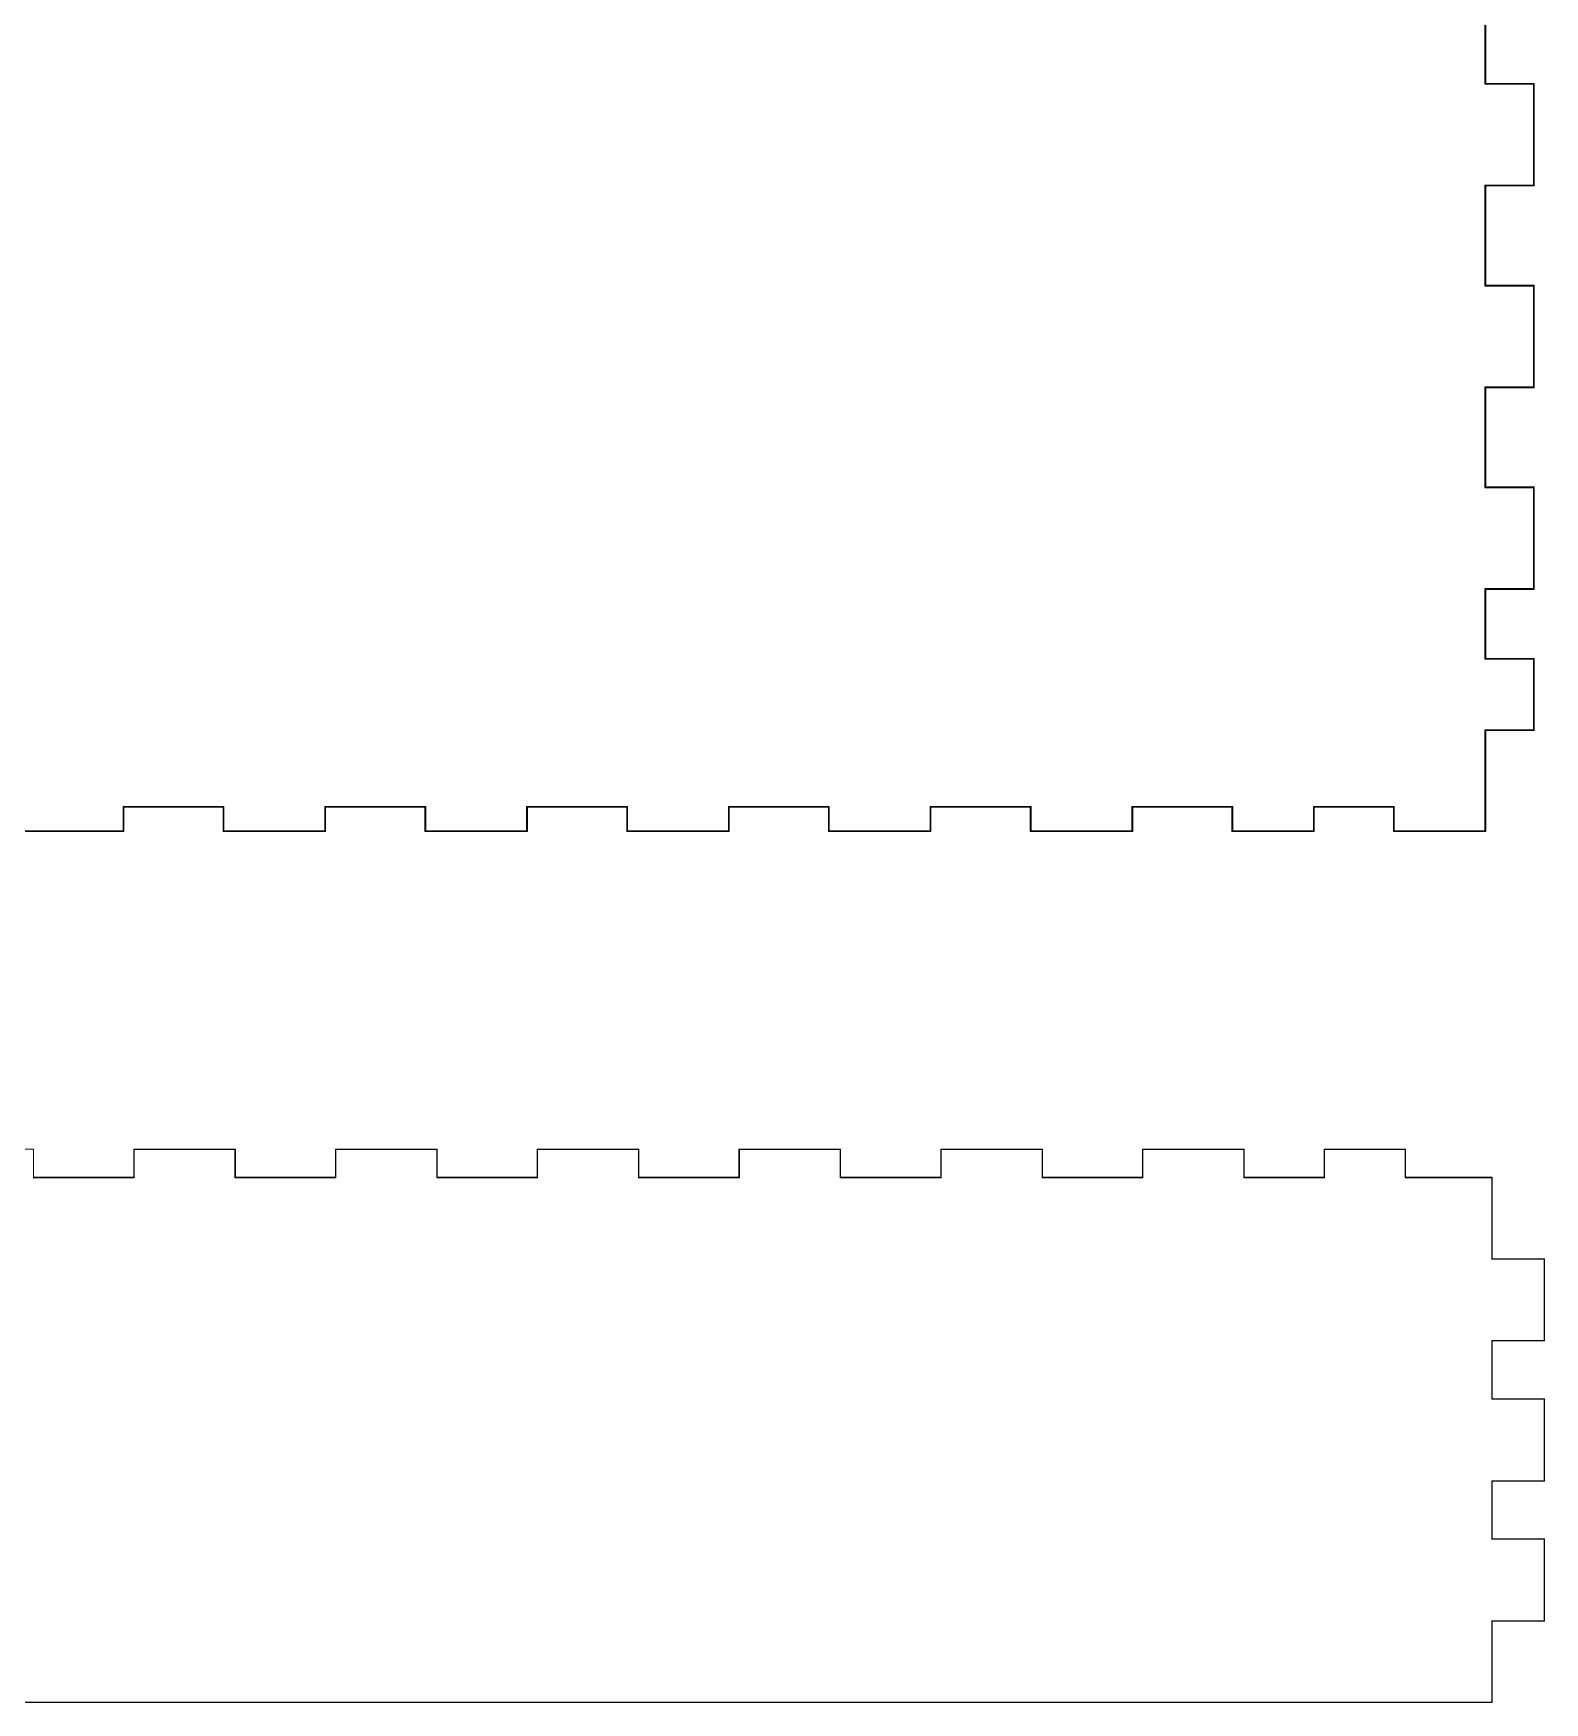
# Model space of a CAD drawing. Header units: millimetres. Extents: x -1378 to 3334, y -1176 to 661.
# Drawn here: x -1100.2 to -819.3, y -770 to -459.7 of the extents above; entities that cross this region are included whole.
import ezdxf

# ---------------------------------------------------------------- set-up
doc = ezdxf.new("R2010")
doc.units = ezdxf.units.MM
doc.header["$MEASUREMENT"] = 0
doc.layers.add('Layer 1', color=7, linetype='Continuous')

msp = doc.modelspace()

# ---------------------------------------------------------------- linework, layer by layer
at = {"layer": 'Layer 1', "color": 222, "lineweight": 9}
for points in [[(-830.3592, -450.4343), (-830.3592, -450.4343), (-830.3592, -469.1833), (-830.3592, -469.1833)], [(-830.3592, -450.4343), (-830.3592, -450.4343), (-830.3592, -469.1833), (-830.3592, -469.1833)], [(-830.2112, -450.5843), (-830.2112, -450.5843), (-830.2112, -469.0343), (-830.2112, -469.0343)], [(-830.2112, -450.5843), (-830.2112, -450.5843), (-830.2112, -469.0343), (-830.2112, -469.0343)], [(-830.3592, -469.1833), (-830.3592, -469.1833), (-821.3602, -469.1833), (-821.3602, -469.1833)], [(-830.3592, -469.1833), (-830.3592, -469.1833), (-821.3602, -469.1833), (-821.3602, -469.1833)], [(-830.2112, -469.0343), (-830.2112, -469.0343), (-821.2122, -469.0343), (-821.2122, -469.0343)], [(-830.2112, -469.0343), (-830.2112, -469.0343), (-821.2122, -469.0343), (-821.2122, -469.0343)], [(-821.3602, -469.1833), (-821.3602, -469.1833), (-821.3602, -487.9333), (-821.3602, -487.9333)], [(-821.3602, -469.1833), (-821.3602, -469.1833), (-821.3602, -487.9333), (-821.3602, -487.9333)], [(-821.2122, -469.0343), (-821.2122, -469.0343), (-821.2122, -488.0843), (-821.2122, -488.0843)], [(-821.2122, -469.0343), (-821.2122, -469.0343), (-821.2122, -488.0843), (-821.2122, -488.0843)], [(-821.3602, -487.9333), (-821.3602, -487.9333), (-830.3592, -487.9333), (-830.3592, -487.9333)], [(-830.3592, -487.9333), (-830.3592, -487.9333), (-830.3592, -506.6843), (-830.3592, -506.6843)], [(-821.3602, -487.9333), (-821.3602, -487.9333), (-830.3592, -487.9333), (-830.3592, -487.9333)], [(-830.3592, -487.9333), (-830.3592, -487.9333), (-830.3592, -506.6843), (-830.3592, -506.6843)], [(-821.2122, -488.0843), (-821.2122, -488.0843), (-830.2112, -488.0843), (-830.2112, -488.0843)], [(-830.2112, -488.0843), (-830.2112, -488.0843), (-830.2112, -506.5343), (-830.2112, -506.5343)], [(-821.2122, -488.0843), (-821.2122, -488.0843), (-830.2112, -488.0843), (-830.2112, -488.0843)], [(-830.2112, -488.0843), (-830.2112, -488.0843), (-830.2112, -506.5343), (-830.2112, -506.5343)], [(-830.3592, -506.6843), (-830.3592, -506.6843), (-821.3602, -506.6843), (-821.3602, -506.6843)], [(-830.3592, -506.6843), (-830.3592, -506.6843), (-821.3602, -506.6843), (-821.3602, -506.6843)], [(-830.2112, -506.5343), (-830.2112, -506.5343), (-821.2122, -506.5343), (-821.2122, -506.5343)], [(-830.2112, -506.5343), (-830.2112, -506.5343), (-821.2122, -506.5343), (-821.2122, -506.5343)], [(-821.3602, -506.6843), (-821.3602, -506.6843), (-821.3602, -525.4343), (-821.3602, -525.4343)], [(-821.3602, -506.6843), (-821.3602, -506.6843), (-821.3602, -525.4343), (-821.3602, -525.4343)], [(-821.2122, -506.5343), (-821.2122, -506.5343), (-821.2122, -525.5843), (-821.2122, -525.5843)], [(-821.2122, -506.5343), (-821.2122, -506.5343), (-821.2122, -525.5843), (-821.2122, -525.5843)], [(-821.3602, -525.4343), (-821.3602, -525.4343), (-830.3592, -525.4343), (-830.3592, -525.4343)], [(-830.3592, -525.4343), (-830.3592, -525.4343), (-830.3592, -544.1833), (-830.3592, -544.1833)], [(-821.3602, -525.4343), (-821.3602, -525.4343), (-830.3592, -525.4343), (-830.3592, -525.4343)], [(-830.3592, -525.4343), (-830.3592, -525.4343), (-830.3592, -544.1833), (-830.3592, -544.1833)], [(-821.2122, -525.5843), (-821.2122, -525.5843), (-830.2112, -525.5843), (-830.2112, -525.5843)], [(-830.2112, -525.5843), (-830.2112, -525.5843), (-830.2112, -544.0333), (-830.2112, -544.0333)], [(-821.2122, -525.5843), (-821.2122, -525.5843), (-830.2112, -525.5843), (-830.2112, -525.5843)], [(-830.2112, -525.5843), (-830.2112, -525.5843), (-830.2112, -544.0333), (-830.2112, -544.0333)], [(-830.3592, -544.1833), (-830.3592, -544.1833), (-821.3602, -544.1833), (-821.3602, -544.1833)], [(-830.3592, -544.1833), (-830.3592, -544.1833), (-821.3602, -544.1833), (-821.3602, -544.1833)], [(-830.2112, -544.0333), (-830.2112, -544.0333), (-821.2122, -544.0333), (-821.2122, -544.0333)], [(-830.2112, -544.0333), (-830.2112, -544.0333), (-821.2122, -544.0333), (-821.2122, -544.0333)], [(-821.3602, -544.1833), (-821.3602, -544.1833), (-821.3602, -562.9343), (-821.3602, -562.9343)], [(-821.3602, -544.1833), (-821.3602, -544.1833), (-821.3602, -562.9343), (-821.3602, -562.9343)], [(-821.2122, -544.0333), (-821.2122, -544.0333), (-821.2122, -563.0833), (-821.2122, -563.0833)], [(-821.2122, -544.0333), (-821.2122, -544.0333), (-821.2122, -563.0833), (-821.2122, -563.0833)], [(-821.3602, -562.9343), (-821.3602, -562.9343), (-830.3592, -562.9343), (-830.3592, -562.9343)], [(-830.3592, -562.9343), (-830.3592, -562.9343), (-830.3592, -576.0593), (-830.3592, -576.0593)], [(-821.3602, -562.9343), (-821.3602, -562.9343), (-830.3592, -562.9343), (-830.3592, -562.9343)], [(-830.3592, -562.9343), (-830.3592, -562.9343), (-830.3592, -576.0593), (-830.3592, -576.0593)], [(-821.2122, -563.0833), (-821.2122, -563.0833), (-830.2112, -563.0833), (-830.2112, -563.0833)], [(-830.2112, -563.0833), (-830.2112, -563.0833), (-830.2112, -575.9093), (-830.2112, -575.9093)], [(-821.2122, -563.0833), (-821.2122, -563.0833), (-830.2112, -563.0833), (-830.2112, -563.0833)], [(-830.2112, -563.0833), (-830.2112, -563.0833), (-830.2112, -575.9093), (-830.2112, -575.9093)], [(-830.3592, -576.0593), (-830.3592, -576.0593), (-821.3602, -576.0593), (-821.3602, -576.0593)], [(-830.3592, -576.0593), (-830.3592, -576.0593), (-821.3602, -576.0593), (-821.3602, -576.0593)], [(-830.2112, -575.9093), (-830.2112, -575.9093), (-821.2122, -575.9093), (-821.2122, -575.9093)], [(-830.2112, -575.9093), (-830.2112, -575.9093), (-821.2122, -575.9093), (-821.2122, -575.9093)], [(-821.3602, -576.0593), (-821.3602, -576.0593), (-821.3602, -589.1833), (-821.3602, -589.1833)], [(-821.3602, -576.0593), (-821.3602, -576.0593), (-821.3602, -589.1833), (-821.3602, -589.1833)], [(-821.2122, -575.9093), (-821.2122, -575.9093), (-821.2122, -589.3343), (-821.2122, -589.3343)], [(-821.2122, -575.9093), (-821.2122, -575.9093), (-821.2122, -589.3343), (-821.2122, -589.3343)], [(-821.3602, -589.1833), (-821.3602, -589.1833), (-830.3592, -589.1833), (-830.3592, -589.1833)], [(-830.3592, -589.1833), (-830.3592, -589.1833), (-830.3592, -607.9343), (-830.3592, -607.9343)], [(-821.3602, -589.1833), (-821.3602, -589.1833), (-830.3592, -589.1833), (-830.3592, -589.1833)], [(-830.3592, -589.1833), (-830.3592, -589.1833), (-830.3592, -607.9343), (-830.3592, -607.9343)], [(-821.2122, -589.3343), (-821.2122, -589.3343), (-830.2112, -589.3343), (-830.2112, -589.3343)], [(-830.2112, -589.3343), (-830.2112, -589.3343), (-830.2112, -608.0843), (-830.2112, -608.0843)], [(-821.2122, -589.3343), (-821.2122, -589.3343), (-830.2112, -589.3343), (-830.2112, -589.3343)], [(-830.2112, -589.3343), (-830.2112, -589.3343), (-830.2112, -608.0843), (-830.2112, -608.0843)], [(-1064.7362, -603.4333), (-1064.7362, -603.4333), (-1083.4852, -603.4333), (-1083.4852, -603.4333)], [(-1083.4852, -603.4333), (-1083.4852, -603.4333), (-1083.4852, -607.9343), (-1083.4852, -607.9343)], [(-1064.7362, -603.4333), (-1064.7362, -603.4333), (-1083.4852, -603.4333), (-1083.4852, -603.4333)], [(-1083.4852, -603.4333), (-1083.4852, -603.4333), (-1083.4852, -607.9343), (-1083.4852, -607.9343)], [(-1064.8862, -603.5843), (-1064.8862, -603.5843), (-1083.3352, -603.5843), (-1083.3352, -603.5843)], [(-1083.3352, -603.5843), (-1083.3352, -603.5843), (-1083.3352, -608.0843), (-1083.3352, -608.0843)], [(-1064.8862, -603.5843), (-1064.8862, -603.5843), (-1083.3352, -603.5843), (-1083.3352, -603.5843)], [(-1083.3352, -603.5843), (-1083.3352, -603.5843), (-1083.3352, -608.0843), (-1083.3352, -608.0843)], [(-1064.8862, -608.0843), (-1064.8862, -608.0843), (-1064.8862, -603.5843), (-1064.8862, -603.5843)], [(-1064.8862, -608.0843), (-1064.8862, -608.0843), (-1064.8862, -603.5843), (-1064.8862, -603.5843)], [(-1064.7362, -607.9343), (-1064.7362, -607.9343), (-1064.7362, -603.4333), (-1064.7362, -603.4333)], [(-1064.7362, -607.9343), (-1064.7362, -607.9343), (-1064.7362, -603.4333), (-1064.7362, -603.4333)], [(-1027.2352, -603.4333), (-1027.2352, -603.4333), (-1045.9852, -603.4333), (-1045.9852, -603.4333)], [(-1045.9852, -603.4333), (-1045.9852, -603.4333), (-1045.9852, -607.9343), (-1045.9852, -607.9343)], [(-1027.2352, -603.4333), (-1027.2352, -603.4333), (-1045.9852, -603.4333), (-1045.9852, -603.4333)], [(-1045.9852, -603.4333), (-1045.9852, -603.4333), (-1045.9852, -607.9343), (-1045.9852, -607.9343)], [(-1027.3852, -603.5843), (-1027.3852, -603.5843), (-1045.8362, -603.5843), (-1045.8362, -603.5843)], [(-1045.8362, -603.5843), (-1045.8362, -603.5843), (-1045.8362, -608.0843), (-1045.8362, -608.0843)], [(-1027.3852, -603.5843), (-1027.3852, -603.5843), (-1045.8362, -603.5843), (-1045.8362, -603.5843)], [(-1045.8362, -603.5843), (-1045.8362, -603.5843), (-1045.8362, -608.0843), (-1045.8362, -608.0843)], [(-1027.3852, -608.0843), (-1027.3852, -608.0843), (-1027.3852, -603.5843), (-1027.3852, -603.5843)], [(-1027.3852, -608.0843), (-1027.3852, -608.0843), (-1027.3852, -603.5843), (-1027.3852, -603.5843)], [(-1027.2352, -607.9343), (-1027.2352, -607.9343), (-1027.2352, -603.4333), (-1027.2352, -603.4333)], [(-1027.2352, -607.9343), (-1027.2352, -607.9343), (-1027.2352, -603.4333), (-1027.2352, -603.4333)], [(-989.7342, -603.4333), (-989.7342, -603.4333), (-1008.4842, -603.4333), (-1008.4842, -603.4333)], [(-1008.4842, -603.4333), (-1008.4842, -603.4333), (-1008.4842, -607.9343), (-1008.4842, -607.9343)], [(-989.7342, -603.4333), (-989.7342, -603.4333), (-1008.4842, -603.4333), (-1008.4842, -603.4333)], [(-1008.4842, -603.4333), (-1008.4842, -603.4333), (-1008.4842, -607.9343), (-1008.4842, -607.9343)], [(-989.8852, -603.5843), (-989.8852, -603.5843), (-1008.3362, -603.5843), (-1008.3362, -603.5843)], [(-1008.3362, -603.5843), (-1008.3362, -603.5843), (-1008.3362, -608.0843), (-1008.3362, -608.0843)], [(-989.8852, -603.5843), (-989.8852, -603.5843), (-1008.3362, -603.5843), (-1008.3362, -603.5843)], [(-1008.3362, -603.5843), (-1008.3362, -603.5843), (-1008.3362, -608.0843), (-1008.3362, -608.0843)], [(-989.8852, -608.0843), (-989.8852, -608.0843), (-989.8852, -603.5843), (-989.8852, -603.5843)], [(-989.8852, -608.0843), (-989.8852, -608.0843), (-989.8852, -603.5843), (-989.8852, -603.5843)], [(-989.7342, -607.9343), (-989.7342, -607.9343), (-989.7342, -603.4333), (-989.7342, -603.4333)], [(-989.7342, -607.9343), (-989.7342, -607.9343), (-989.7342, -603.4333), (-989.7342, -603.4333)], [(-952.2372, -603.4333), (-952.2372, -603.4333), (-970.9842, -603.4333), (-970.9842, -603.4333)], [(-970.9842, -603.4333), (-970.9842, -603.4333), (-970.9842, -607.9343), (-970.9842, -607.9343)], [(-952.2372, -603.4333), (-952.2372, -603.4333), (-970.9842, -603.4333), (-970.9842, -603.4333)], [(-970.9842, -603.4333), (-970.9842, -603.4333), (-970.9842, -607.9343), (-970.9842, -607.9343)], [(-952.3852, -603.5843), (-952.3852, -603.5843), (-970.8352, -603.5843), (-970.8352, -603.5843)], [(-970.8352, -603.5843), (-970.8352, -603.5843), (-970.8352, -608.0843), (-970.8352, -608.0843)], [(-952.3852, -603.5843), (-952.3852, -603.5843), (-970.8352, -603.5843), (-970.8352, -603.5843)], [(-970.8352, -603.5843), (-970.8352, -603.5843), (-970.8352, -608.0843), (-970.8352, -608.0843)], [(-952.3852, -608.0843), (-952.3852, -608.0843), (-952.3852, -603.5843), (-952.3852, -603.5843)], [(-952.3852, -608.0843), (-952.3852, -608.0843), (-952.3852, -603.5843), (-952.3852, -603.5843)], [(-952.2372, -607.9343), (-952.2372, -607.9343), (-952.2372, -603.4333), (-952.2372, -603.4333)], [(-952.2372, -607.9343), (-952.2372, -607.9343), (-952.2372, -603.4333), (-952.2372, -603.4333)], [(-914.7332, -603.4333), (-914.7332, -603.4333), (-933.4872, -603.4333), (-933.4872, -603.4333)], [(-933.4872, -603.4333), (-933.4872, -603.4333), (-933.4872, -607.9343), (-933.4872, -607.9343)], [(-914.7332, -603.4333), (-914.7332, -603.4333), (-933.4872, -603.4333), (-933.4872, -603.4333)], [(-933.4872, -603.4333), (-933.4872, -603.4333), (-933.4872, -607.9343), (-933.4872, -607.9343)], [(-914.8852, -603.5843), (-914.8852, -603.5843), (-933.3352, -603.5843), (-933.3352, -603.5843)], [(-933.3352, -603.5843), (-933.3352, -603.5843), (-933.3352, -608.0843), (-933.3352, -608.0843)], [(-914.8852, -603.5843), (-914.8852, -603.5843), (-933.3352, -603.5843), (-933.3352, -603.5843)], [(-933.3352, -603.5843), (-933.3352, -603.5843), (-933.3352, -608.0843), (-933.3352, -608.0843)], [(-914.8852, -608.0843), (-914.8852, -608.0843), (-914.8852, -603.5843), (-914.8852, -603.5843)], [(-914.8852, -608.0843), (-914.8852, -608.0843), (-914.8852, -603.5843), (-914.8852, -603.5843)], [(-914.7332, -607.9343), (-914.7332, -607.9343), (-914.7332, -603.4333), (-914.7332, -603.4333)], [(-914.7332, -607.9343), (-914.7332, -607.9343), (-914.7332, -603.4333), (-914.7332, -603.4333)], [(-877.2362, -603.4333), (-877.2362, -603.4333), (-895.9872, -603.4333), (-895.9872, -603.4333)], [(-895.9872, -603.4333), (-895.9872, -603.4333), (-895.9872, -607.9343), (-895.9872, -607.9343)], [(-877.2362, -603.4333), (-877.2362, -603.4333), (-895.9872, -603.4333), (-895.9872, -603.4333)], [(-895.9872, -603.4333), (-895.9872, -603.4333), (-895.9872, -607.9343), (-895.9872, -607.9343)], [(-877.3852, -603.5843), (-877.3852, -603.5843), (-895.8352, -603.5843), (-895.8352, -603.5843)], [(-895.8352, -603.5843), (-895.8352, -603.5843), (-895.8352, -608.0843), (-895.8352, -608.0843)], [(-877.3852, -603.5843), (-877.3852, -603.5843), (-895.8352, -603.5843), (-895.8352, -603.5843)], [(-895.8352, -603.5843), (-895.8352, -603.5843), (-895.8352, -608.0843), (-895.8352, -608.0843)], [(-877.3852, -608.0843), (-877.3852, -608.0843), (-877.3852, -603.5843), (-877.3852, -603.5843)], [(-877.3852, -608.0843), (-877.3852, -608.0843), (-877.3852, -603.5843), (-877.3852, -603.5843)], [(-877.2362, -607.9343), (-877.2362, -607.9343), (-877.2362, -603.4333), (-877.2362, -603.4333)], [(-877.2362, -607.9343), (-877.2362, -607.9343), (-877.2362, -603.4333), (-877.2362, -603.4333)], [(-847.2362, -603.4333), (-847.2362, -603.4333), (-862.2362, -603.4333), (-862.2362, -603.4333)], [(-862.2362, -603.4333), (-862.2362, -603.4333), (-862.2362, -607.9343), (-862.2362, -607.9343)], [(-847.2362, -603.4333), (-847.2362, -603.4333), (-862.2362, -603.4333), (-862.2362, -603.4333)], [(-862.2362, -603.4333), (-862.2362, -603.4333), (-862.2362, -607.9343), (-862.2362, -607.9343)], [(-847.3842, -603.5843), (-847.3842, -603.5843), (-862.0852, -603.5843), (-862.0852, -603.5843)], [(-862.0852, -603.5843), (-862.0852, -603.5843), (-862.0852, -608.0843), (-862.0852, -608.0843)], [(-847.3842, -603.5843), (-847.3842, -603.5843), (-862.0852, -603.5843), (-862.0852, -603.5843)], [(-862.0852, -603.5843), (-862.0852, -603.5843), (-862.0852, -608.0843), (-862.0852, -608.0843)], [(-847.3842, -608.0843), (-847.3842, -608.0843), (-847.3842, -603.5843), (-847.3842, -603.5843)], [(-847.3842, -608.0843), (-847.3842, -608.0843), (-847.3842, -603.5843), (-847.3842, -603.5843)], [(-847.2362, -607.9343), (-847.2362, -607.9343), (-847.2362, -603.4333), (-847.2362, -603.4333)], [(-847.2362, -607.9343), (-847.2362, -607.9343), (-847.2362, -603.4333), (-847.2362, -603.4333)], [(-1083.3352, -608.0843), (-1083.3352, -608.0843), (-1102.3852, -608.0843), (-1102.3852, -608.0843)], [(-1083.3352, -608.0843), (-1083.3352, -608.0843), (-1102.3852, -608.0843), (-1102.3852, -608.0843)], [(-1083.4852, -607.9343), (-1083.4852, -607.9343), (-1102.2352, -607.9343), (-1102.2352, -607.9343)], [(-1083.4852, -607.9343), (-1083.4852, -607.9343), (-1102.2352, -607.9343), (-1102.2352, -607.9343)], [(-1045.8362, -608.0843), (-1045.8362, -608.0843), (-1064.8862, -608.0843), (-1064.8862, -608.0843)], [(-1045.8362, -608.0843), (-1045.8362, -608.0843), (-1064.8862, -608.0843), (-1064.8862, -608.0843)], [(-1045.9852, -607.9343), (-1045.9852, -607.9343), (-1064.7362, -607.9343), (-1064.7362, -607.9343)], [(-1045.9852, -607.9343), (-1045.9852, -607.9343), (-1064.7362, -607.9343), (-1064.7362, -607.9343)], [(-1008.3362, -608.0843), (-1008.3362, -608.0843), (-1027.3852, -608.0843), (-1027.3852, -608.0843)], [(-1008.3362, -608.0843), (-1008.3362, -608.0843), (-1027.3852, -608.0843), (-1027.3852, -608.0843)], [(-1008.4842, -607.9343), (-1008.4842, -607.9343), (-1027.2352, -607.9343), (-1027.2352, -607.9343)], [(-1008.4842, -607.9343), (-1008.4842, -607.9343), (-1027.2352, -607.9343), (-1027.2352, -607.9343)], [(-970.8352, -608.0843), (-970.8352, -608.0843), (-989.8852, -608.0843), (-989.8852, -608.0843)], [(-970.8352, -608.0843), (-970.8352, -608.0843), (-989.8852, -608.0843), (-989.8852, -608.0843)], [(-970.9842, -607.9343), (-970.9842, -607.9343), (-989.7342, -607.9343), (-989.7342, -607.9343)], [(-970.9842, -607.9343), (-970.9842, -607.9343), (-989.7342, -607.9343), (-989.7342, -607.9343)], [(-933.3352, -608.0843), (-933.3352, -608.0843), (-952.3852, -608.0843), (-952.3852, -608.0843)], [(-933.3352, -608.0843), (-933.3352, -608.0843), (-952.3852, -608.0843), (-952.3852, -608.0843)], [(-933.4872, -607.9343), (-933.4872, -607.9343), (-952.2372, -607.9343), (-952.2372, -607.9343)], [(-933.4872, -607.9343), (-933.4872, -607.9343), (-952.2372, -607.9343), (-952.2372, -607.9343)], [(-895.8352, -608.0843), (-895.8352, -608.0843), (-914.8852, -608.0843), (-914.8852, -608.0843)], [(-895.8352, -608.0843), (-895.8352, -608.0843), (-914.8852, -608.0843), (-914.8852, -608.0843)], [(-895.9872, -607.9343), (-895.9872, -607.9343), (-914.7332, -607.9343), (-914.7332, -607.9343)], [(-895.9872, -607.9343), (-895.9872, -607.9343), (-914.7332, -607.9343), (-914.7332, -607.9343)], [(-862.0852, -608.0843), (-862.0852, -608.0843), (-877.3852, -608.0843), (-877.3852, -608.0843)], [(-862.0852, -608.0843), (-862.0852, -608.0843), (-877.3852, -608.0843), (-877.3852, -608.0843)], [(-862.2362, -607.9343), (-862.2362, -607.9343), (-877.2362, -607.9343), (-877.2362, -607.9343)], [(-862.2362, -607.9343), (-862.2362, -607.9343), (-877.2362, -607.9343), (-877.2362, -607.9343)], [(-830.2112, -608.0843), (-830.2112, -608.0843), (-847.3842, -608.0843), (-847.3842, -608.0843)], [(-830.2112, -608.0843), (-830.2112, -608.0843), (-847.3842, -608.0843), (-847.3842, -608.0843)], [(-830.3592, -607.9343), (-830.3592, -607.9343), (-847.2362, -607.9343), (-847.2362, -607.9343)], [(-830.3592, -607.9343), (-830.3592, -607.9343), (-847.2362, -607.9343), (-847.2362, -607.9343)], [(-1119.0172, -667.1063), (-1119.0172, -667.1063), (-1100.1172, -667.1063), (-1100.1172, -667.1063)], [(-1100.1172, -667.1063), (-1100.1172, -667.1063), (-1100.1172, -672.3562), (-1100.1172, -672.3562)], [(-1081.5162, -672.3562), (-1081.5162, -672.3562), (-1081.5162, -667.1063), (-1081.5162, -667.1063)], [(-1081.5162, -667.1063), (-1081.5162, -667.1063), (-1062.6162, -667.1063), (-1062.6162, -667.1063)], [(-1062.6162, -667.1063), (-1062.6162, -667.1063), (-1062.6162, -672.3562), (-1062.6162, -672.3562)], [(-1044.0172, -672.3562), (-1044.0172, -672.3562), (-1044.0172, -667.1063), (-1044.0172, -667.1063)], [(-1044.0172, -667.1063), (-1044.0172, -667.1063), (-1025.1172, -667.1063), (-1025.1172, -667.1063)], [(-1025.1172, -667.1063), (-1025.1172, -667.1063), (-1025.1172, -672.3562), (-1025.1172, -672.3562)], [(-1006.5152, -672.3562), (-1006.5152, -672.3562), (-1006.5152, -667.1063), (-1006.5152, -667.1063)], [(-1006.5152, -667.1063), (-1006.5152, -667.1063), (-987.6172, -667.1063), (-987.6172, -667.1063)], [(-987.6172, -667.1063), (-987.6172, -667.1063), (-987.6172, -672.3562), (-987.6172, -672.3562)], [(-969.0192, -672.3562), (-969.0192, -672.3562), (-969.0192, -667.1063), (-969.0192, -667.1063)], [(-969.0192, -667.1063), (-969.0192, -667.1063), (-950.1172, -667.1063), (-950.1172, -667.1063)], [(-950.1172, -667.1063), (-950.1172, -667.1063), (-950.1172, -672.3562), (-950.1172, -672.3562)], [(-931.5182, -672.3562), (-931.5182, -672.3562), (-931.5182, -667.1063), (-931.5182, -667.1063)], [(-931.5182, -667.1063), (-931.5182, -667.1063), (-912.6162, -667.1063), (-912.6162, -667.1063)], [(-912.6162, -667.1063), (-912.6162, -667.1063), (-912.6162, -672.3562), (-912.6162, -672.3562)], [(-894.0182, -672.3562), (-894.0182, -672.3562), (-894.0182, -667.1063), (-894.0182, -667.1063)], [(-894.0182, -667.1063), (-894.0182, -667.1063), (-875.1162, -667.1063), (-875.1162, -667.1063)], [(-875.1162, -667.1063), (-875.1162, -667.1063), (-875.1162, -672.3562), (-875.1162, -672.3562)], [(-860.2682, -672.3562), (-860.2682, -672.3562), (-860.2682, -667.1063), (-860.2682, -667.1063)], [(-860.2682, -667.1063), (-860.2682, -667.1063), (-845.1162, -667.1063), (-845.1162, -667.1063)], [(-845.1162, -667.1063), (-845.1162, -667.1063), (-845.1162, -672.3562), (-845.1162, -672.3562)], [(-1100.1172, -672.3562), (-1100.1172, -672.3562), (-1081.5162, -672.3562), (-1081.5162, -672.3562)], [(-1062.6162, -672.3562), (-1062.6162, -672.3562), (-1044.0172, -672.3562), (-1044.0172, -672.3562)], [(-1025.1172, -672.3562), (-1025.1172, -672.3562), (-1006.5152, -672.3562), (-1006.5152, -672.3562)], [(-987.6172, -672.3562), (-987.6172, -672.3562), (-969.0192, -672.3562), (-969.0192, -672.3562)], [(-950.1172, -672.3562), (-950.1172, -672.3562), (-931.5182, -672.3562), (-931.5182, -672.3562)], [(-912.6162, -672.3562), (-912.6162, -672.3562), (-894.0182, -672.3562), (-894.0182, -672.3562)], [(-875.1162, -672.3562), (-875.1162, -672.3562), (-860.2682, -672.3562), (-860.2682, -672.3562)], [(-845.1162, -672.3562), (-845.1162, -672.3562), (-829.0292, -672.3562), (-829.0292, -672.3562)], [(-829.0292, -672.3562), (-829.0292, -672.3562), (-829.0292, -687.4953), (-829.0292, -687.4953)], [(-829.0292, -687.4953), (-829.0292, -687.4953), (-819.2792, -687.4953), (-819.2792, -687.4953)], [(-819.2792, -687.4953), (-819.2792, -687.4953), (-819.2792, -702.7861), (-819.2792, -702.7861)], [(-819.2792, -702.7861), (-819.2792, -702.7861), (-829.0292, -702.7861), (-829.0292, -702.7861)], [(-829.0292, -702.7861), (-829.0292, -702.7861), (-829.0292, -713.5363), (-829.0292, -713.5363)], [(-829.0292, -713.5363), (-829.0292, -713.5363), (-819.2792, -713.5363), (-819.2792, -713.5363)], [(-819.2792, -713.5363), (-819.2792, -713.5363), (-819.2792, -728.8257), (-819.2792, -728.8257)], [(-819.2792, -728.8257), (-819.2792, -728.8257), (-829.0292, -728.8257), (-829.0292, -728.8257)], [(-829.0292, -728.8257), (-829.0292, -728.8257), (-829.0292, -739.577), (-829.0292, -739.577)], [(-829.0292, -739.577), (-829.0292, -739.577), (-819.2792, -739.577), (-819.2792, -739.577)], [(-819.2792, -739.577), (-819.2792, -739.577), (-819.2792, -754.8664), (-819.2792, -754.8664)], [(-819.2792, -754.8664), (-819.2792, -754.8664), (-829.0292, -754.8664), (-829.0292, -754.8664)], [(-829.0292, -754.8664), (-829.0292, -754.8664), (-829.0292, -770.0055), (-829.0292, -770.0055)], [(-829.0292, -770.0055), (-829.0292, -770.0055), (-1240.9292, -770.0055), (-1240.9292, -770.0055)]]:
    msp.add_open_spline(points, degree=3, dxfattribs=at)
at = {"layer": 'Layer 1', "color": 40, "lineweight": 9}
for points in [[(-1119.0172, -667.1063), (-1119.0172, -667.1063), (-1100.1172, -667.1063), (-1100.1172, -667.1063)], [(-1100.1172, -667.1063), (-1100.1172, -667.1063), (-1100.1172, -672.3562), (-1100.1172, -672.3562)], [(-1081.5162, -672.3562), (-1081.5162, -672.3562), (-1081.5162, -667.1063), (-1081.5162, -667.1063)], [(-1081.5162, -667.1063), (-1081.5162, -667.1063), (-1062.6162, -667.1063), (-1062.6162, -667.1063)], [(-1062.6162, -667.1063), (-1062.6162, -667.1063), (-1062.6162, -672.3562), (-1062.6162, -672.3562)], [(-1044.0172, -672.3562), (-1044.0172, -672.3562), (-1044.0172, -667.1063), (-1044.0172, -667.1063)], [(-1044.0172, -667.1063), (-1044.0172, -667.1063), (-1025.1172, -667.1063), (-1025.1172, -667.1063)], [(-1025.1172, -667.1063), (-1025.1172, -667.1063), (-1025.1172, -672.3562), (-1025.1172, -672.3562)], [(-1006.5152, -672.3562), (-1006.5152, -672.3562), (-1006.5152, -667.1063), (-1006.5152, -667.1063)], [(-1006.5152, -667.1063), (-1006.5152, -667.1063), (-987.6172, -667.1063), (-987.6172, -667.1063)], [(-987.6172, -667.1063), (-987.6172, -667.1063), (-987.6172, -672.3562), (-987.6172, -672.3562)], [(-969.0192, -672.3562), (-969.0192, -672.3562), (-969.0192, -667.1063), (-969.0192, -667.1063)], [(-969.0192, -667.1063), (-969.0192, -667.1063), (-950.1172, -667.1063), (-950.1172, -667.1063)], [(-950.1172, -667.1063), (-950.1172, -667.1063), (-950.1172, -672.3562), (-950.1172, -672.3562)], [(-931.5182, -672.3562), (-931.5182, -672.3562), (-931.5182, -667.1063), (-931.5182, -667.1063)], [(-931.5182, -667.1063), (-931.5182, -667.1063), (-912.6162, -667.1063), (-912.6162, -667.1063)], [(-912.6162, -667.1063), (-912.6162, -667.1063), (-912.6162, -672.3562), (-912.6162, -672.3562)], [(-894.0182, -672.3562), (-894.0182, -672.3562), (-894.0182, -667.1063), (-894.0182, -667.1063)], [(-894.0182, -667.1063), (-894.0182, -667.1063), (-875.1162, -667.1063), (-875.1162, -667.1063)], [(-875.1162, -667.1063), (-875.1162, -667.1063), (-875.1162, -672.3562), (-875.1162, -672.3562)], [(-860.2682, -672.3562), (-860.2682, -672.3562), (-860.2682, -667.1063), (-860.2682, -667.1063)], [(-860.2682, -667.1063), (-860.2682, -667.1063), (-845.1162, -667.1063), (-845.1162, -667.1063)], [(-845.1162, -667.1063), (-845.1162, -667.1063), (-845.1162, -672.3562), (-845.1162, -672.3562)], [(-1100.1172, -672.3562), (-1100.1172, -672.3562), (-1081.5162, -672.3562), (-1081.5162, -672.3562)], [(-1062.6162, -672.3562), (-1062.6162, -672.3562), (-1044.0172, -672.3562), (-1044.0172, -672.3562)], [(-1025.1172, -672.3562), (-1025.1172, -672.3562), (-1006.5152, -672.3562), (-1006.5152, -672.3562)], [(-987.6172, -672.3562), (-987.6172, -672.3562), (-969.0192, -672.3562), (-969.0192, -672.3562)], [(-950.1172, -672.3562), (-950.1172, -672.3562), (-931.5182, -672.3562), (-931.5182, -672.3562)], [(-912.6162, -672.3562), (-912.6162, -672.3562), (-894.0182, -672.3562), (-894.0182, -672.3562)], [(-875.1162, -672.3562), (-875.1162, -672.3562), (-860.2682, -672.3562), (-860.2682, -672.3562)], [(-845.1162, -672.3562), (-845.1162, -672.3562), (-829.0292, -672.3562), (-829.0292, -672.3562)], [(-829.0292, -672.3562), (-829.0292, -672.3562), (-829.0292, -687.4953), (-829.0292, -687.4953)], [(-829.0292, -687.4953), (-829.0292, -687.4953), (-819.2792, -687.4953), (-819.2792, -687.4953)], [(-819.2792, -687.4953), (-819.2792, -687.4953), (-819.2792, -702.7861), (-819.2792, -702.7861)], [(-819.2792, -702.7861), (-819.2792, -702.7861), (-829.0292, -702.7861), (-829.0292, -702.7861)], [(-829.0292, -702.7861), (-829.0292, -702.7861), (-829.0292, -713.5363), (-829.0292, -713.5363)], [(-829.0292, -713.5363), (-829.0292, -713.5363), (-819.2792, -713.5363), (-819.2792, -713.5363)], [(-819.2792, -713.5363), (-819.2792, -713.5363), (-819.2792, -728.8257), (-819.2792, -728.8257)], [(-819.2792, -728.8257), (-819.2792, -728.8257), (-829.0292, -728.8257), (-829.0292, -728.8257)], [(-829.0292, -728.8257), (-829.0292, -728.8257), (-829.0292, -739.577), (-829.0292, -739.577)], [(-829.0292, -739.577), (-829.0292, -739.577), (-819.2792, -739.577), (-819.2792, -739.577)], [(-819.2792, -739.577), (-819.2792, -739.577), (-819.2792, -754.8664), (-819.2792, -754.8664)], [(-819.2792, -754.8664), (-819.2792, -754.8664), (-829.0292, -754.8664), (-829.0292, -754.8664)], [(-829.0292, -754.8664), (-829.0292, -754.8664), (-829.0292, -770.0055), (-829.0292, -770.0055)], [(-829.0292, -770.0055), (-829.0292, -770.0055), (-1240.9292, -770.0055), (-1240.9292, -770.0055)]]:
    msp.add_open_spline(points, degree=3, dxfattribs=at)
at = {"layer": 'Layer 1', "color": 2, "lineweight": 9}
for points in [[(-1062.6922, -667.1803), (-1062.6922, -667.1803), (-1081.4422, -667.1803), (-1081.4422, -667.1803)], [(-1081.4422, -667.1803), (-1081.4422, -667.1803), (-1081.4422, -672.4306), (-1081.4422, -672.4306)], [(-1062.6922, -667.1803), (-1062.6922, -667.1803), (-1081.4422, -667.1803), (-1081.4422, -667.1803)], [(-1081.4422, -667.1803), (-1081.4422, -667.1803), (-1081.4422, -672.4306), (-1081.4422, -672.4306)], [(-1062.6922, -672.4306), (-1062.6922, -672.4306), (-1062.6922, -667.1803), (-1062.6922, -667.1803)], [(-1062.6922, -672.4306), (-1062.6922, -672.4306), (-1062.6922, -667.1803), (-1062.6922, -667.1803)], [(-1025.1912, -667.1803), (-1025.1912, -667.1803), (-1043.9412, -667.1803), (-1043.9412, -667.1803)], [(-1043.9412, -667.1803), (-1043.9412, -667.1803), (-1043.9412, -672.4306), (-1043.9412, -672.4306)], [(-1025.1912, -667.1803), (-1025.1912, -667.1803), (-1043.9412, -667.1803), (-1043.9412, -667.1803)], [(-1043.9412, -667.1803), (-1043.9412, -667.1803), (-1043.9412, -672.4306), (-1043.9412, -672.4306)], [(-1025.1912, -672.4306), (-1025.1912, -672.4306), (-1025.1912, -667.1803), (-1025.1912, -667.1803)], [(-1025.1912, -672.4306), (-1025.1912, -672.4306), (-1025.1912, -667.1803), (-1025.1912, -667.1803)], [(-987.6912, -667.1803), (-987.6912, -667.1803), (-1006.4412, -667.1803), (-1006.4412, -667.1803)], [(-1006.4412, -667.1803), (-1006.4412, -667.1803), (-1006.4412, -672.4306), (-1006.4412, -672.4306)], [(-987.6912, -667.1803), (-987.6912, -667.1803), (-1006.4412, -667.1803), (-1006.4412, -667.1803)], [(-1006.4412, -667.1803), (-1006.4412, -667.1803), (-1006.4412, -672.4306), (-1006.4412, -672.4306)], [(-987.6912, -672.4306), (-987.6912, -672.4306), (-987.6912, -667.1803), (-987.6912, -667.1803)], [(-987.6912, -672.4306), (-987.6912, -672.4306), (-987.6912, -667.1803), (-987.6912, -667.1803)], [(-950.1912, -667.1803), (-950.1912, -667.1803), (-968.9412, -667.1803), (-968.9412, -667.1803)], [(-968.9412, -667.1803), (-968.9412, -667.1803), (-968.9412, -672.4306), (-968.9412, -672.4306)], [(-950.1912, -667.1803), (-950.1912, -667.1803), (-968.9412, -667.1803), (-968.9412, -667.1803)], [(-968.9412, -667.1803), (-968.9412, -667.1803), (-968.9412, -672.4306), (-968.9412, -672.4306)], [(-950.1912, -672.4306), (-950.1912, -672.4306), (-950.1912, -667.1803), (-950.1912, -667.1803)], [(-950.1912, -672.4306), (-950.1912, -672.4306), (-950.1912, -667.1803), (-950.1912, -667.1803)], [(-912.6912, -667.1803), (-912.6912, -667.1803), (-931.4412, -667.1803), (-931.4412, -667.1803)], [(-931.4412, -667.1803), (-931.4412, -667.1803), (-931.4412, -672.4306), (-931.4412, -672.4306)], [(-912.6912, -667.1803), (-912.6912, -667.1803), (-931.4412, -667.1803), (-931.4412, -667.1803)], [(-931.4412, -667.1803), (-931.4412, -667.1803), (-931.4412, -672.4306), (-931.4412, -672.4306)], [(-912.6912, -672.4306), (-912.6912, -672.4306), (-912.6912, -667.1803), (-912.6912, -667.1803)], [(-912.6912, -672.4306), (-912.6912, -672.4306), (-912.6912, -667.1803), (-912.6912, -667.1803)], [(-875.1942, -667.1803), (-875.1942, -667.1803), (-893.9402, -667.1803), (-893.9402, -667.1803)], [(-893.9402, -667.1803), (-893.9402, -667.1803), (-893.9402, -672.4306), (-893.9402, -672.4306)], [(-875.1942, -667.1803), (-875.1942, -667.1803), (-893.9402, -667.1803), (-893.9402, -667.1803)], [(-893.9402, -667.1803), (-893.9402, -667.1803), (-893.9402, -672.4306), (-893.9402, -672.4306)], [(-875.1942, -672.4306), (-875.1942, -672.4306), (-875.1942, -667.1803), (-875.1942, -667.1803)], [(-875.1942, -672.4306), (-875.1942, -672.4306), (-875.1942, -667.1803), (-875.1942, -667.1803)], [(-845.1942, -667.1803), (-845.1942, -667.1803), (-860.1942, -667.1803), (-860.1942, -667.1803)], [(-860.1942, -667.1803), (-860.1942, -667.1803), (-860.1942, -672.4306), (-860.1942, -672.4306)], [(-845.1942, -667.1803), (-845.1942, -667.1803), (-860.1942, -667.1803), (-860.1942, -667.1803)], [(-860.1942, -667.1803), (-860.1942, -667.1803), (-860.1942, -672.4306), (-860.1942, -672.4306)], [(-845.1942, -672.4306), (-845.1942, -672.4306), (-845.1942, -667.1803), (-845.1942, -667.1803)], [(-845.1942, -672.4306), (-845.1942, -672.4306), (-845.1942, -667.1803), (-845.1942, -667.1803)], [(-1081.4422, -672.4306), (-1081.4422, -672.4306), (-1100.1912, -672.4306), (-1100.1912, -672.4306)], [(-1081.4422, -672.4306), (-1081.4422, -672.4306), (-1100.1912, -672.4306), (-1100.1912, -672.4306)], [(-1043.9412, -672.4306), (-1043.9412, -672.4306), (-1062.6922, -672.4306), (-1062.6922, -672.4306)], [(-1043.9412, -672.4306), (-1043.9412, -672.4306), (-1062.6922, -672.4306), (-1062.6922, -672.4306)], [(-1006.4412, -672.4306), (-1006.4412, -672.4306), (-1025.1912, -672.4306), (-1025.1912, -672.4306)], [(-1006.4412, -672.4306), (-1006.4412, -672.4306), (-1025.1912, -672.4306), (-1025.1912, -672.4306)], [(-968.9412, -672.4306), (-968.9412, -672.4306), (-987.6912, -672.4306), (-987.6912, -672.4306)], [(-968.9412, -672.4306), (-968.9412, -672.4306), (-987.6912, -672.4306), (-987.6912, -672.4306)], [(-931.4412, -672.4306), (-931.4412, -672.4306), (-950.1912, -672.4306), (-950.1912, -672.4306)], [(-931.4412, -672.4306), (-931.4412, -672.4306), (-950.1912, -672.4306), (-950.1912, -672.4306)], [(-893.9402, -672.4306), (-893.9402, -672.4306), (-912.6912, -672.4306), (-912.6912, -672.4306)], [(-893.9402, -672.4306), (-893.9402, -672.4306), (-912.6912, -672.4306), (-912.6912, -672.4306)], [(-860.1942, -672.4306), (-860.1942, -672.4306), (-875.1942, -672.4306), (-875.1942, -672.4306)], [(-860.1942, -672.4306), (-860.1942, -672.4306), (-875.1942, -672.4306), (-875.1942, -672.4306)], [(-829.1032, -672.4306), (-829.1032, -672.4306), (-845.1942, -672.4306), (-845.1942, -672.4306)], [(-829.1032, -672.4306), (-829.1032, -672.4306), (-845.1942, -672.4306), (-845.1942, -672.4306)], [(-829.1032, -687.5712), (-829.1032, -687.5712), (-829.1032, -672.4306), (-829.1032, -672.4306)], [(-829.1032, -687.5712), (-829.1032, -687.5712), (-829.1032, -672.4306), (-829.1032, -672.4306)], [(-819.3532, -687.5712), (-819.3532, -687.5712), (-829.1032, -687.5712), (-829.1032, -687.5712)], [(-819.3532, -687.5712), (-819.3532, -687.5712), (-829.1032, -687.5712), (-829.1032, -687.5712)], [(-819.3532, -702.7103), (-819.3532, -702.7103), (-819.3532, -687.5712), (-819.3532, -687.5712)], [(-819.3532, -702.7103), (-819.3532, -702.7103), (-819.3532, -687.5712), (-819.3532, -687.5712)], [(-829.1032, -713.6107), (-829.1032, -713.6107), (-829.1032, -702.7103), (-829.1032, -702.7103)], [(-829.1032, -702.7103), (-829.1032, -702.7103), (-819.3532, -702.7103), (-819.3532, -702.7103)], [(-829.1032, -713.6107), (-829.1032, -713.6107), (-829.1032, -702.7103), (-829.1032, -702.7103)], [(-829.1032, -702.7103), (-829.1032, -702.7103), (-819.3532, -702.7103), (-819.3532, -702.7103)], [(-819.3532, -713.6107), (-819.3532, -713.6107), (-829.1032, -713.6107), (-829.1032, -713.6107)], [(-819.3532, -713.6107), (-819.3532, -713.6107), (-829.1032, -713.6107), (-829.1032, -713.6107)], [(-819.3532, -728.7513), (-819.3532, -728.7513), (-819.3532, -713.6107), (-819.3532, -713.6107)], [(-819.3532, -728.7513), (-819.3532, -728.7513), (-819.3532, -713.6107), (-819.3532, -713.6107)], [(-829.1032, -739.6515), (-829.1032, -739.6515), (-829.1032, -728.7513), (-829.1032, -728.7513)], [(-829.1032, -728.7513), (-829.1032, -728.7513), (-819.3532, -728.7513), (-819.3532, -728.7513)], [(-829.1032, -739.6515), (-829.1032, -739.6515), (-829.1032, -728.7513), (-829.1032, -728.7513)], [(-829.1032, -728.7513), (-829.1032, -728.7513), (-819.3532, -728.7513), (-819.3532, -728.7513)], [(-819.3532, -739.6515), (-819.3532, -739.6515), (-829.1032, -739.6515), (-829.1032, -739.6515)], [(-819.3532, -739.6515), (-819.3532, -739.6515), (-829.1032, -739.6515), (-829.1032, -739.6515)], [(-819.3532, -754.7906), (-819.3532, -754.7906), (-819.3532, -739.6515), (-819.3532, -739.6515)], [(-819.3532, -754.7906), (-819.3532, -754.7906), (-819.3532, -739.6515), (-819.3532, -739.6515)], [(-829.1032, -769.9311), (-829.1032, -769.9311), (-829.1032, -754.7906), (-829.1032, -754.7906)], [(-829.1032, -754.7906), (-829.1032, -754.7906), (-819.3532, -754.7906), (-819.3532, -754.7906)], [(-829.1032, -769.9311), (-829.1032, -769.9311), (-829.1032, -754.7906), (-829.1032, -754.7906)], [(-829.1032, -754.7906), (-829.1032, -754.7906), (-819.3532, -754.7906), (-819.3532, -754.7906)], [(-1240.8552, -769.9311), (-1240.8552, -769.9311), (-829.1032, -769.9311), (-829.1032, -769.9311)], [(-1240.8552, -769.9311), (-1240.8552, -769.9311), (-829.1032, -769.9311), (-829.1032, -769.9311)]]:
    msp.add_open_spline(points, degree=3, dxfattribs=at)

doc.saveas('drawing.dxf')
